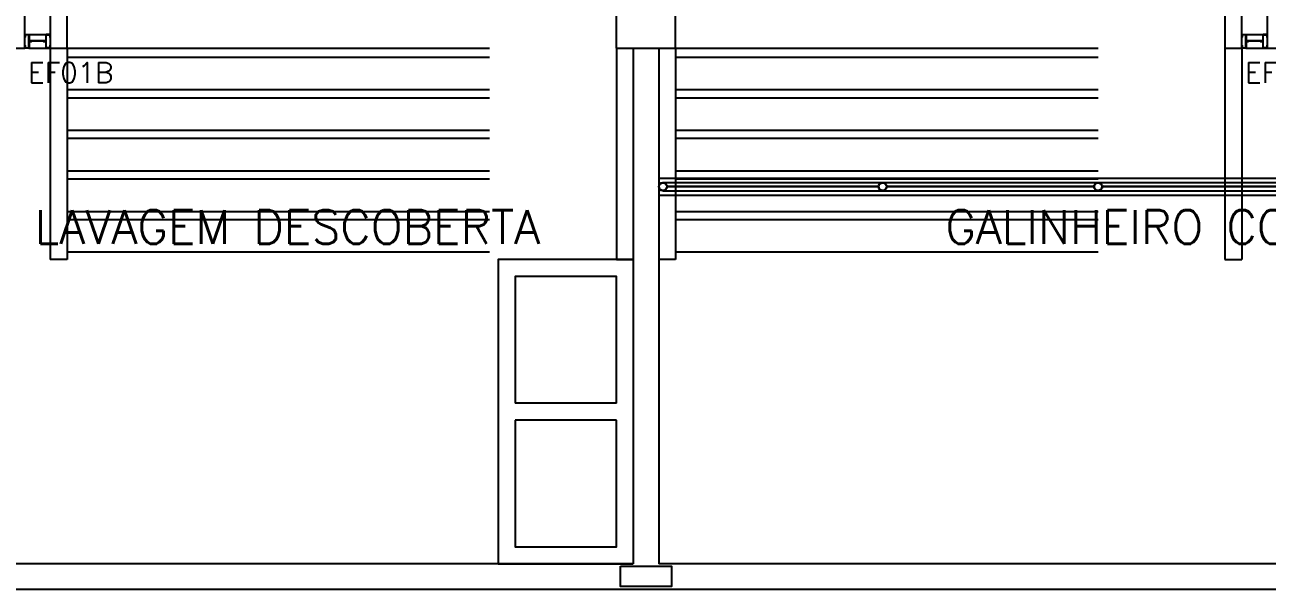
# Model space of a CAD drawing. Header units: millimetres. Extents: x 2046 to 2564, y 885 to 1120.
# Drawn here: x 2194.41 to 2201.76, y 918.5 to 921.84 of the extents above; entities that cross this region are included whole.
import ezdxf

# ---------------------------------------------------------------- set-up
doc = ezdxf.new("R2010")
doc.units = ezdxf.units.MM
doc.header["$LTSCALE"] = 10
doc.linetypes.add('HIDDEN', pattern=[0.375, 0.25, -0.125])
for name, color, linetype in [('AR-ALV', 2, 'Continuous'), ('AR-ALV-V', 2, 'Continuous'), ('AR-ESQ', 1, 'Continuous'), ('AR-ESTC', 3, 'Continuous'), ('AR-PERGOLAPROJ', 1, 'HIDDEN'), ('AR-PORTA', 1, 'Continuous'), ('DT-ESQ-CHAPA DOBRADA-C', 1, 'Continuous'), ('DT-ESQ-MARCO-V', 1, 'Continuous'), ('DT-ESQ-PERFIL TUBULAR-V', 2, 'Continuous'), ('DT-ESQ-PERFIL U-C', 2, 'Continuous'), ('DT-MALHA_C', 1, 'Continuous'), ('DT-PERFIL_TUBULAR_C', 193, 'Continuous'), ('DT-TXTESQ', 2, 'Continuous'), ('DT-TXTMOD', 1, 'Continuous'), ('mov', 1, 'Continuous'), ('PG-PROJ', 1, 'HIDDEN'), ('PM-TXT', 2, 'Continuous'), ('Área', 2, 'Continuous')]:
    doc.layers.add(name, color=color, linetype=linetype)
doc.styles.add('S10', font='simplex.shx', dxfattribs={"height": 0.1})
doc.styles.add('S12', font='simplex.shx', dxfattribs={"width": 1.1, "height": 0.12})
doc.styles.add('UNB-100', font='simplex.shx', dxfattribs={"height": 0.2})

# ---------------------------------------------------------------- blocks, each defined once
blk = doc.blocks.new('PG-MODULO3-PJ-B')
at = {"layer": 'PG-PROJ'}
for p, q in [((0, 0), (0, -1.25)), ((3.45, 0), (3.45, -1.25)), ((0.1, 0), (3.35, 0)), ((0.1, 0), (0.1, -1.25)), ((0.1, -0.0535), (3.35, -0.0535)), ((3.35, 0), (3.35, -1.25)), ((0.1, -0.2457), (3.35, -0.2457)), ((0.1, -0.2935), (3.35, -0.2935)), ((0.1, -0.4857), (3.35, -0.4857)), ((0.1, -0.5335), (3.35, -0.5335)), ((0.1, -0.7257), (3.35, -0.7257)), ((0.1, -0.7735), (3.35, -0.7735)), ((0.1, -0.9657), (3.35, -0.9657)), ((0.1, -1.0135), (3.35, -1.0135)), ((0.1, -1.2057), (3.35, -1.2057)), ((0.1, -1.25), (0, -1.25)), ((3.35, -1.25), (3.45, -1.25))]:
    blk.add_line(p, q, dxfattribs=at)
blk = doc.blocks.new('EF01B-P')
at = {"layer": 'DT-ESQ-CHAPA DOBRADA-C', "ltscale": 0.1}
blk.add_line((0.1235, 0.043), (0.0265, 0.043), dxfattribs=at)
blk.add_line((0.1235, 0.043), (0.0265, 0.043), dxfattribs=at)
blk.add_lwpolyline([(0.0265, 0.0445), (0.1235, 0.0445, -1), (0.1235, 0.0415), (0.0265, 0.0415, -1)], format="xyb", close=True, dxfattribs=at)
at = {"layer": 'DT-ESQ-MARCO-V', "ltscale": 0.1}
for p, q in [((0.0235, 0.08), (0.1265, 0.08)), ((0.0235, 0), (0.1265, 0))]:
    blk.add_line(p, q, dxfattribs=at)
at = {"layer": 'DT-ESQ-PERFIL U-C', "ltscale": 0.1}
for points in [[(0.025, 0.0634), (0.025, 0.0415), (0.0385, 0.0415, -1), (0.0385, 0.0385), (0.025, 0.0385), (0.025, 0.0015, -0.414214), (0.0235, 0), (0.0015, 0, -0.414214), (0, 0.0015), (0, 0.015), (0.0015, 0.015), (0.0015, 0.0015), (0.0235, 0.0015), (0.0235, 0.0385, -0.414214), (0.025, 0.04, -0.414214), (0.0235, 0.0415), (0.0235, 0.0634), (0.0235, 0.0785), (0.0015, 0.0785), (0.0015, 0.065), (0, 0.065), (0, 0.0785, -0.414214), (0.0015, 0.08), (0.0235, 0.08, -0.414214), (0.025, 0.0785)], [(0.125, 0.0634), (0.125, 0.0415), (0.1115, 0.0415, 1), (0.1115, 0.0385), (0.125, 0.0385), (0.125, 0.0015, 0.414214), (0.1265, 0), (0.1485, 0, 0.414214), (0.15, 0.0015), (0.15, 0.015), (0.1485, 0.015), (0.1485, 0.0015), (0.1265, 0.0015), (0.1265, 0.0385, 0.414214), (0.125, 0.04, 0.414214), (0.1265, 0.0415), (0.1265, 0.0634), (0.1265, 0.0785), (0.1485, 0.0785), (0.1485, 0.065), (0.15, 0.065), (0.15, 0.0785, 0.414214), (0.1485, 0.08), (0.1265, 0.08, 0.414214), (0.125, 0.0785)]]:
    blk.add_lwpolyline(points, format="xyb", close=True, dxfattribs=at)
for points in [[(0.025, 0.04), (0.0385, 0.04)], [(0.1115, 0.04), (0.125, 0.04)]]:
    blk.add_lwpolyline(points, dxfattribs=at)
at = {"layer": 'DT-TXTESQ', "ltscale": 0.1, "style": 'S12'}
blk.add_text('EF01B', height=0.12, dxfattribs=at).set_placement((0.0192, -0.205))
at = {"layer": 'DT-TXTMOD', "ltscale": 0.1, "style": 'S10', "flags": 3}
blk.add_attdef('EF01B', (0.0207, -0.14), '', height=0.1, dxfattribs=at)
blk = doc.blocks.new('TE01')
at = {"layer": 'AR-ALV-V'}
for p, q in [((0, 0.1), (-3.9, 0.1)), ((-3.9, 0.1), (-3.9, 0)), ((0, 0), (-3.9, 0))]:
    blk.add_line(p, q, dxfattribs=at)
at = {"layer": 'DT-ESQ-PERFIL TUBULAR-V'}
for p, q in [((-4.6, 0.065), (-4.6, 0.735)), ((-4.57, 0.065), (-4.57, 0.735)), ((-0.025, 0.075), (-3.875, 0.075)), ((-0.025, 0.025), (-3.875, 0.025))]:
    blk.add_line(p, q, dxfattribs=at)
at = {"layer": 'DT-MALHA_C'}
for p, q in [((-4.5863, 0.0799), (-4.5863, 0.7201)), ((-4.5838, 0.0799), (-4.5838, 0.7201)), ((-3.85, 0.0512), (-2.625, 0.0512)), ((-3.85, 0.0487), (-2.625, 0.0487)), ((-2.575, 0.0512), (-1.35, 0.0512)), ((-2.575, 0.0487), (-1.35, 0.0487)), ((-1.3, 0.0512), (-0.05, 0.0512)), ((-1.3, 0.0487), (-0.05, 0.0487))]:
    blk.add_line(p, q, dxfattribs=at)
at = {"layer": 'DT-PERFIL_TUBULAR_C'}
for centre, radius in [((-4.585, 0.735), 0.015), ((-4.585, 0.735), 0.0125), ((-4.625, 0.05), 0.025), ((-4.585, 0.065), 0.015), ((-4.585, 0.065), 0.0125), ((-3.875, 0.05), 0.025), ((-2.6, 0.05), 0.025), ((-1.325, 0.05), 0.025), ((-0.025, 0.05), 0.025), ((-4.625, 0.05), 0.0225), ((-3.875, 0.05), 0.0225), ((-2.6, 0.05), 0.0225), ((-1.325, 0.05), 0.0225), ((-0.025, 0.05), 0.0225)]:
    blk.add_circle(centre, radius, dxfattribs=at)
at = {"layer": 'mov'}
blk.add_arc((-4.6, 0.0487), 0.7, 0, 88.21397, dxfattribs=at)
at = {"layer": 'PM-TXT', "style": 'S12', "flags": 2}
blk.add_attdef('TE', (-4.4135, 0.0856), '', height=0.12, rotation=90, dxfattribs=at)

msp = doc.modelspace()

# ---------------------------------------------------------------- linework, layer by layer
at = {"layer": 'AR-ALV'}
for p, q in [((2198.0134, 921.7024), (2198.0134, 918.6524)), ((2198.1634, 921.7024), (2198.1634, 918.6524)), ((2198.0134, 918.6524), (2193.3634, 918.6524)), ((2202.8134, 918.6524), (2198.1634, 918.6524)), ((2193.2134, 918.5024), (2206.5634, 918.5024))]:
    msp.add_line(p, q, dxfattribs=at)
at = {"layer": 'AR-ALV-V'}
for p, q in [((2197.9134, 919.6024), (2197.3134, 919.6024)), ((2197.9134, 919.5024), (2197.3134, 919.5024))]:
    msp.add_line(p, q, dxfattribs=at)
for points in [[(2198.0134, 920.4524), (2197.2134, 920.4524), (2197.2134, 918.6524), (2198.0134, 918.6524)], [(2197.9134, 919.6024), (2197.9134, 920.3524), (2197.3134, 920.3524), (2197.3134, 919.6024)], [(2197.3134, 919.5024), (2197.3134, 918.7524), (2197.9134, 918.7524), (2197.9134, 919.5024)]]:
    msp.add_lwpolyline(points, dxfattribs=at)
at = {"layer": 'AR-ESTC'}
for p, q in [((2197.9134, 921.7024), (2197.9134, 922.2524)), ((2198.2634, 921.7024), (2198.2634, 922.2524)), ((2197.9134, 921.7024), (2198.2634, 921.7024))]:
    msp.add_line(p, q, dxfattribs=at)
for points in [[(2194.6634, 921.7024), (2194.6634, 922.2524), (2194.3134, 922.2524), (2194.3134, 921.7024), (2194.4134, 921.7024), (2194.4134, 922.1024), (2194.5634, 922.1024), (2194.5634, 921.7024)], [(2201.8634, 921.7024), (2201.8634, 922.2524), (2201.5134, 922.2524), (2201.5134, 921.7024), (2201.6134, 921.7024), (2201.6134, 922.1024), (2201.7634, 922.1024), (2201.7634, 921.7024)], [(2197.9384, 918.6374), (2198.2384, 918.6374), (2198.2384, 918.5174), (2197.9384, 918.5174)]]:
    msp.add_lwpolyline(points, close=True, dxfattribs=at)

# ---------------------------------------------------------------- block references
at = {"layer": 'AR-ESQ'}
for p in [(2194.4134, 921.7024), (2201.6134, 921.7024)]:
    msp.add_blockref('EF01B-P', p, dxfattribs=at)
at = {"layer": 'AR-PERGOLAPROJ'}
for p in [(2194.5634, 921.7024), (2198.1634, 921.7024)]:
    msp.add_blockref('PG-MODULO3-PJ-B', p, dxfattribs=at)
at = {"layer": 'AR-PORTA', "rotation": 180}
msp.add_blockref('TE01', (2198.1634, 920.9329), dxfattribs=at)

# ---------------------------------------------------------------- texts
at = {"layer": 'Área', "style": 'UNB-100'}
for s, p in [('LAVAGEM DESCOBERTA', (2194.4712, 920.5446)), ('GALINHEIRO COBERTO', (2199.8595, 920.5446))]:
    msp.add_text(s, height=0.2, dxfattribs=at).set_placement(p)

doc.saveas('drawing.dxf')
